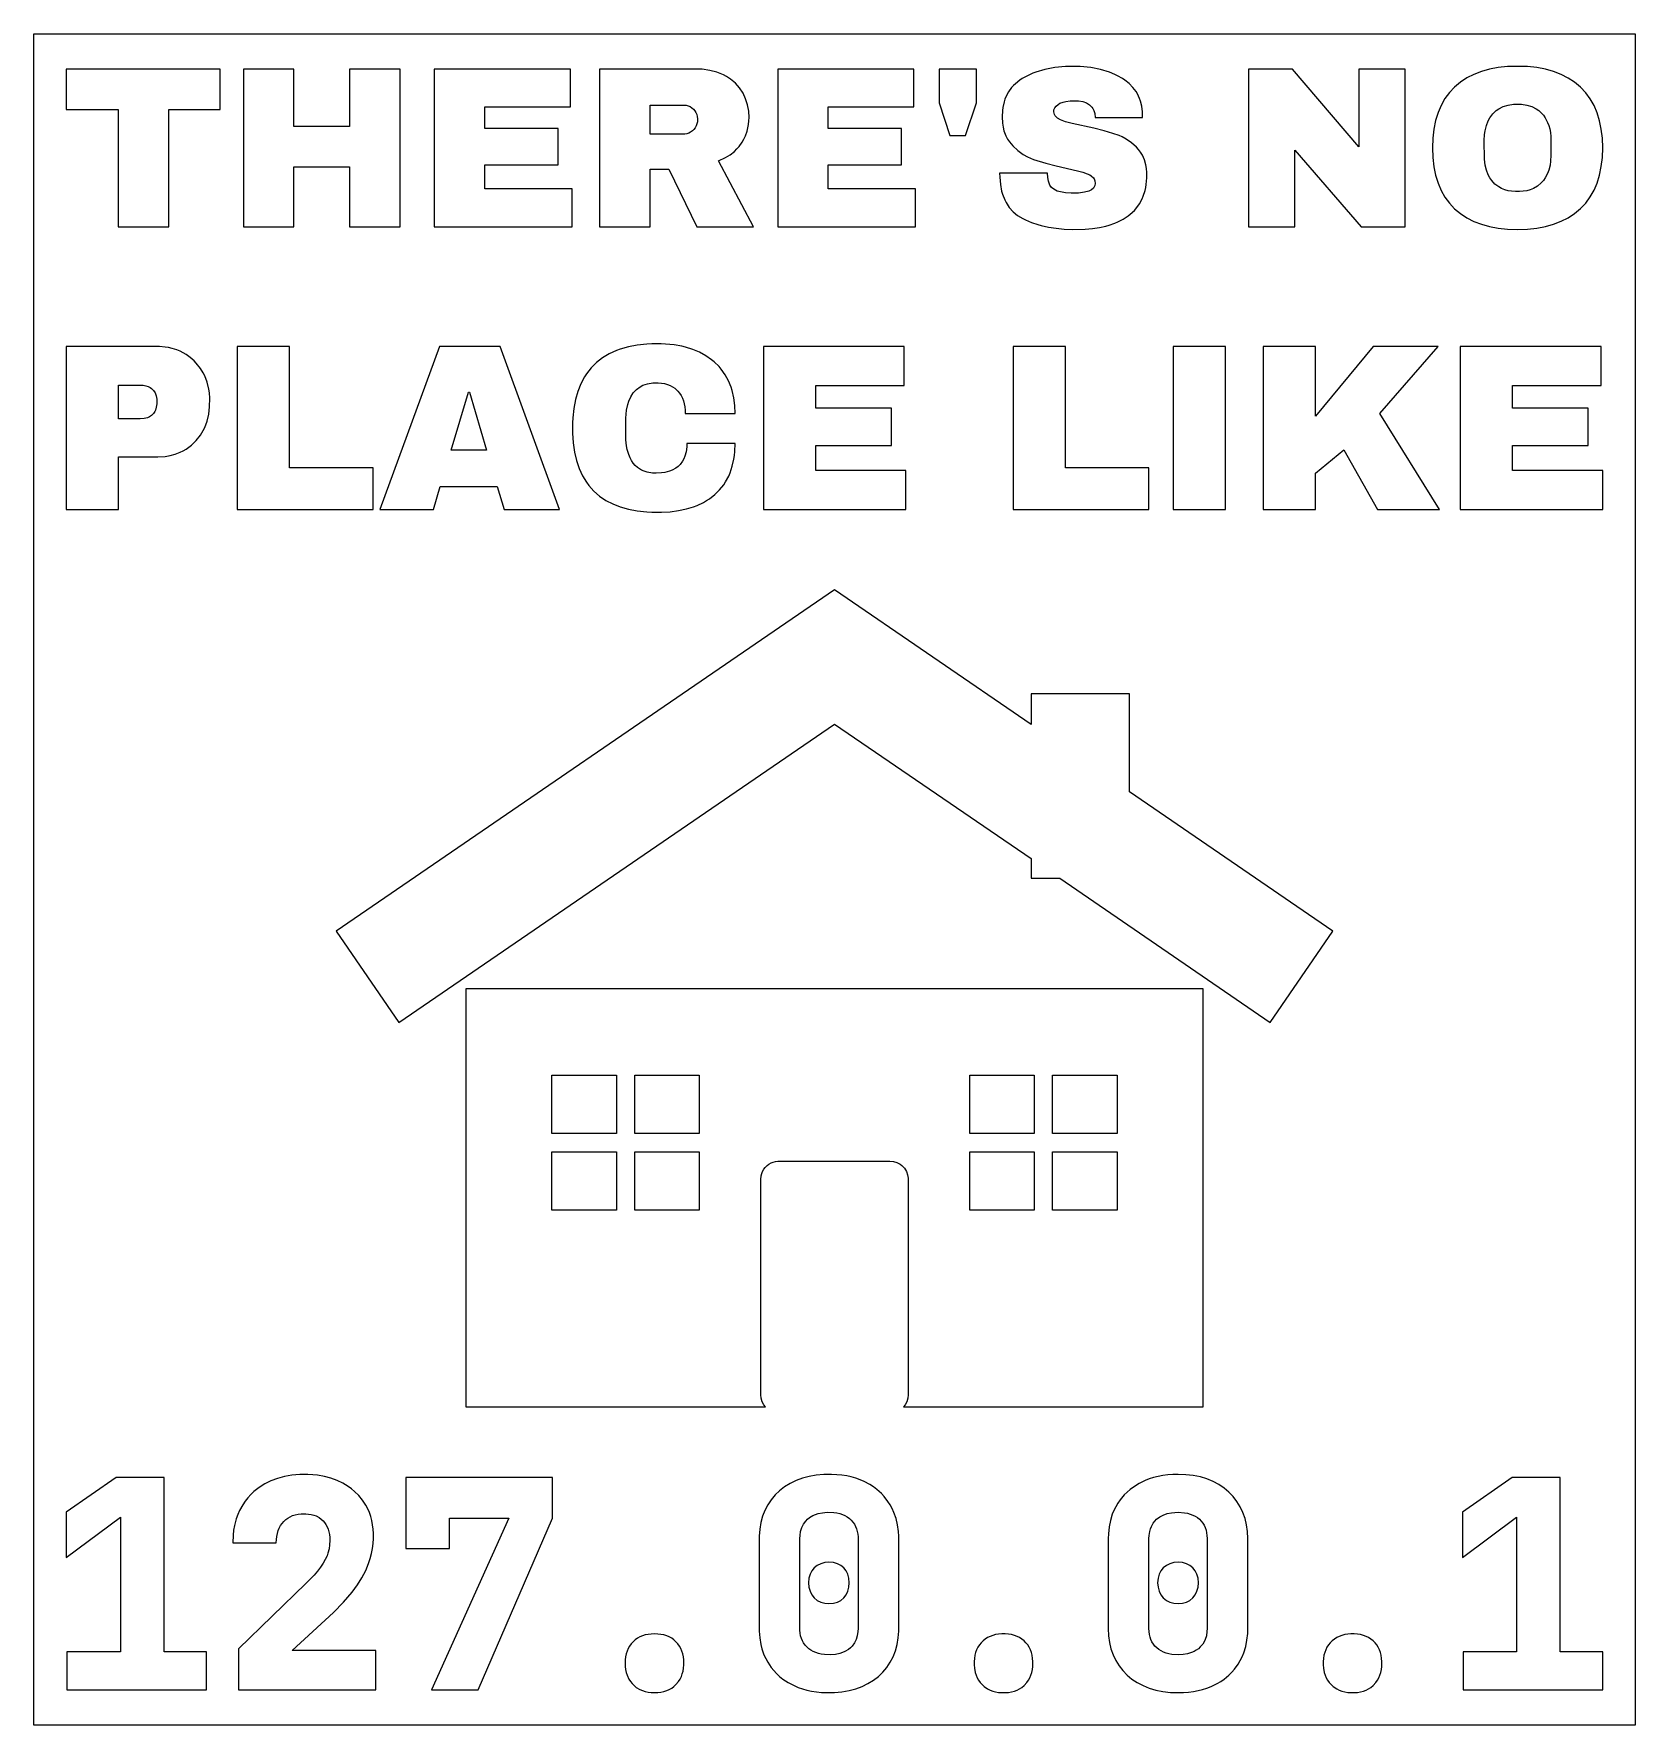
# Model space of a CAD drawing. Header units: millimetres. Extents: x 0 to 272, y 0 to 287.
import ezdxf

# ---------------------------------------------------------------- set-up
doc = ezdxf.new("R2010")
doc.units = ezdxf.units.MM

msp = doc.modelspace()

# ---------------------------------------------------------------- linework, layer by layer
at = {"layer": 'ENTGITTERRAHMEN'}
msp.add_lwpolyline([(0.5, 286.644), (271.5, 286.644), (271.5, 0.5), (0.5, 0.5)], close=True, dxfattribs=at)
at = {"layer": 'MOTIV'}
for points in [[(14.76, 273.857), (14.76, 254.012), (23.326, 254.012), (23.326, 273.857), (32.047, 273.857), (32.047, 280.679), (6, 280.679), (6, 273.857)], [(35.961, 280.679), (35.961, 254.012), (44.527, 254.012), (44.527, 264.129), (53.946, 264.129), (53.946, 254.012), (62.512, 254.012), (62.512, 280.679), (53.946, 280.679), (53.946, 270.95), (44.527, 270.95), (44.527, 280.679)], [(89.217, 270.601), (76.814, 270.601), (76.814, 274.284), (91.31, 274.284), (91.31, 280.679), (68.248, 280.679), (68.248, 254.012), (91.581, 254.012), (91.581, 260.408), (76.814, 260.408), (76.814, 264.477), (89.217, 264.477)], [(119.877, 267.604), (120.384, 268.331), (120.673, 268.84), (120.92, 269.363), (121.213, 270.175), (121.357, 270.735), (121.46, 271.309), (121.522, 271.897), (121.543, 272.501), (121.478, 273.585), (121.286, 274.628), (120.965, 275.629), (120.516, 276.59), (119.939, 277.481), (119.236, 278.276), (118.408, 278.973), (117.704, 279.433), (117.196, 279.708), (116.661, 279.95), (116.1, 280.157), (114.901, 280.467), (113.597, 280.64), (112.55, 280.679), (96.233, 280.679), (96.233, 254.012), (104.798, 254.012), (104.798, 263.741), (107.977, 263.741), (112.705, 254.012), (122.318, 254.012), (116.388, 265.175), (117.572, 265.706), (118.362, 266.189), (119.067, 266.747), (119.491, 267.159)], [(147.357, 270.601), (134.953, 270.601), (134.953, 274.284), (149.45, 274.284), (149.45, 280.679), (126.388, 280.679), (126.388, 254.012), (149.721, 254.012), (149.721, 260.408), (134.953, 260.408), (134.953, 264.477), (147.357, 264.477)], [(158.171, 269.439), (160.031, 274.981), (160.031, 280.679), (153.713, 280.679), (153.713, 274.981), (155.535, 269.439)], [(187.027, 276.874), (186.505, 277.579), (185.882, 278.223), (185.159, 278.803), (184.76, 279.07), (183.908, 279.556), (183.46, 279.775), (182.523, 280.164), (181.01, 280.626), (179.369, 280.942), (177.599, 281.112), (176.349, 281.144), (175.079, 281.112), (173.279, 280.942), (171.606, 280.626), (170.059, 280.164), (169.572, 279.978), (168.64, 279.556), (167.764, 279.07), (167.353, 278.802), (166.611, 278.212), (166.28, 277.889), (165.975, 277.549), (165.445, 276.815), (165.22, 276.42), (164.849, 275.577), (164.703, 275.129), (164.491, 274.178), (164.425, 273.676), (164.372, 272.617), (164.428, 271.541), (164.527, 270.873), (164.676, 270.243), (164.993, 269.371), (165.266, 268.838), (165.589, 268.344), (166.162, 267.674), (167.007, 266.895), (167.921, 266.239), (168.65, 265.828), (169.682, 265.388), (171.763, 264.738), (173.512, 264.287), (177.124, 263.471), (178.042, 263.216), (178.773, 262.968), (179.203, 262.779), (179.444, 262.635), (179.813, 262.302), (179.942, 262.113), (180.067, 261.8), (180.104, 261.321), (180.042, 260.957), (179.959, 260.744), (179.842, 260.553), (179.509, 260.24), (179.043, 260.02), (178.322, 259.836), (177.311, 259.705), (176.077, 259.674), (175.082, 259.737), (174.231, 259.886), (173.689, 260.053), (173.093, 260.349), (172.737, 260.651), (172.455, 261.046), (172.308, 261.362), (172.194, 261.72), (172.083, 262.334), (172.047, 263.043), (163.946, 263.043), (163.959, 262.392), (164.068, 261.165), (164.285, 260.039), (164.434, 259.513), (164.813, 258.537), (165.043, 258.087), (165.585, 257.262), (166.236, 256.538), (166.995, 255.914), (167.859, 255.387), (168.325, 255.15), (169.322, 254.724), (170.406, 254.365), (170.981, 254.209), (172.194, 253.948), (173.494, 253.752), (174.881, 253.621), (176.355, 253.555), (178.428, 253.583), (179.664, 253.69), (180.833, 253.869), (181.935, 254.119), (182.461, 254.271), (183.462, 254.628), (183.937, 254.833), (184.838, 255.298), (185.671, 255.834), (186.058, 256.129), (186.757, 256.777), (187.357, 257.502), (187.619, 257.892), (188.069, 258.731), (188.256, 259.179), (188.556, 260.132), (188.668, 260.638), (188.756, 261.162), (188.856, 262.268), (188.857, 263.194), (188.801, 263.855), (188.696, 264.48), (188.452, 265.349), (188.1, 266.137), (187.807, 266.617), (187.467, 267.06), (187.083, 267.468), (186.259, 268.197), (185.369, 268.811), (184.659, 269.198), (184.165, 269.42), (183.119, 269.791), (181.622, 270.229), (179.901, 270.656), (176.246, 271.456), (175.087, 271.781), (174.222, 272.101), (173.718, 272.403), (173.369, 272.774), (173.253, 272.985), (173.175, 273.213), (173.137, 273.457), (173.146, 273.766), (173.26, 274.106), (173.488, 274.416), (173.829, 274.697), (174.16, 274.887), (174.69, 275.092), (175.152, 275.204), (175.856, 275.299), (176.449, 275.328), (177.282, 275.303), (178.014, 275.182), (178.636, 274.964), (179.146, 274.649), (179.546, 274.251), (179.705, 274.033), (179.895, 273.683), (180.055, 273.174), (180.109, 272.462), (188.132, 272.462), (188.11, 273.428), (187.99, 274.383), (187.769, 275.276), (187.621, 275.699), (187.25, 276.498)], [(206.039, 254.012), (213.907, 254.012), (213.907, 266.958), (225.109, 254.012), (232.589, 254.012), (232.589, 280.679), (224.721, 280.679), (224.721, 267.539), (213.519, 280.679), (206.039, 280.679)], [(264.531, 274.519), (263.885, 275.652), (263.121, 276.685), (262.24, 277.617), (261.251, 278.444), (260.164, 279.16), (258.979, 279.766), (257.696, 280.262), (256.314, 280.648), (254.835, 280.924), (253.257, 281.089), (251.581, 281.144), (249.906, 281.089), (248.329, 280.925), (246.851, 280.651), (245.472, 280.267), (244.191, 279.774), (243.009, 279.171), (241.926, 278.458), (240.942, 277.636), (240.065, 276.708), (239.305, 275.678), (238.663, 274.545), (238.137, 273.31), (237.728, 271.972), (237.435, 270.532), (237.26, 268.99), (237.202, 267.346), (237.26, 265.701), (237.435, 264.159), (237.728, 262.719), (238.137, 261.381), (238.663, 260.146), (239.305, 259.013), (240.065, 257.983), (240.942, 257.055), (241.926, 256.233), (243.009, 255.52), (244.191, 254.917), (245.472, 254.424), (246.851, 254.04), (248.329, 253.766), (249.906, 253.602), (251.581, 253.547), (253.257, 253.602), (254.835, 253.768), (256.314, 254.043), (257.696, 254.429), (258.979, 254.925), (260.164, 255.531), (261.251, 256.248), (262.24, 257.074), (263.121, 258.006), (263.885, 259.039), (264.531, 260.172), (265.06, 261.406), (265.471, 262.74), (265.765, 264.175), (265.941, 265.71), (266, 267.346), (265.941, 268.981), (265.765, 270.517), (265.471, 271.951), (265.06, 273.285)], [(246.908, 272.416), (247.395, 273.082), (247.979, 273.648), (248.42, 273.961), (249.159, 274.332), (249.99, 274.586), (250.914, 274.723), (251.581, 274.749), (252.249, 274.723), (253.175, 274.586), (254.009, 274.332), (254.752, 273.961), (255.196, 273.648), (255.6, 273.284), (255.963, 272.869), (256.281, 272.416), (256.673, 271.668), (256.877, 271.125), (257.036, 270.544), (257.149, 269.928), (257.218, 269.275), (257.24, 268.586), (257.24, 266.105), (257.189, 265.085), (257.098, 264.45), (256.877, 263.567), (256.673, 263.023), (256.281, 262.275), (255.963, 261.822), (255.6, 261.407), (254.979, 260.88), (254.266, 260.47), (253.741, 260.261), (253.175, 260.105), (252.568, 260.001), (251.92, 259.949), (251.243, 259.949), (250.596, 260.001), (249.99, 260.105), (249.426, 260.261), (248.902, 260.47), (248.42, 260.73), (247.774, 261.219), (247.222, 261.822), (246.908, 262.275), (246.639, 262.764), (246.32, 263.567), (246.101, 264.45), (245.984, 265.416), (245.961, 268.586), (246.012, 269.606), (246.101, 270.241), (246.32, 271.125), (246.639, 271.927)], [(112.124, 273.896), (112.361, 273.622), (112.549, 273.324), (112.688, 273.001), (112.778, 272.653), (112.819, 272.281), (112.797, 271.771), (112.724, 271.413), (112.601, 271.079), (112.429, 270.767), (112.209, 270.479), (111.945, 270.22), (111.658, 270.01), (111.349, 269.85), (111.018, 269.741), (110.666, 269.682), (104.798, 269.671), (104.798, 274.594), (110.543, 274.591), (110.903, 274.55), (111.241, 274.46), (111.557, 274.321), (111.852, 274.133)], [(29.152, 229.304), (28.7, 230.047), (28.002, 230.941), (27.611, 231.346), (26.974, 231.903), (26.275, 232.398), (25.775, 232.692), (25.257, 232.95), (24.721, 233.172), (23.885, 233.435), (23.305, 233.564), (22.708, 233.657), (21.78, 233.726), (6, 233.73), (6, 206.172), (14.852, 206.172), (14.852, 215.065), (21.461, 215.065), (22.708, 215.138), (23.597, 215.291), (24.447, 215.526), (25.257, 215.845), (25.775, 216.103), (26.275, 216.397), (27.193, 217.073), (28.002, 217.861), (28.7, 218.761), (29.152, 219.511), (29.415, 220.039), (29.836, 221.14), (30.116, 222.302), (30.256, 223.524), (30.269, 224.996), (30.204, 225.928), (30.116, 226.53), (29.836, 227.687), (29.415, 228.781)], [(34.92, 206.172), (57.912, 206.172), (57.912, 213.222), (43.772, 213.222), (43.772, 233.73), (34.92, 233.73)], [(69.288, 210.058), (78.941, 210.058), (80.103, 206.172), (89.476, 206.172), (79.422, 233.73), (69.127, 233.73), (59.073, 206.172), (68.126, 206.172)], [(117.512, 228.975), (116.843, 229.905), (116.467, 230.34), (115.632, 231.147), (115.176, 231.518), (114.205, 232.188), (113.153, 232.763), (112.022, 233.242), (110.81, 233.625), (110.174, 233.78), (108.842, 234.02), (108.146, 234.103), (106.694, 234.199), (105.071, 234.197), (104.229, 234.155), (102.628, 233.986), (101.133, 233.704), (99.745, 233.31), (99.091, 233.07), (97.864, 232.507), (96.743, 231.831), (95.73, 231.043), (94.825, 230.142), (94.032, 229.133), (93.678, 228.588), (93.055, 227.418), (92.545, 226.14), (92.148, 224.754), (91.865, 223.261), (91.695, 221.66), (91.653, 220.819), (91.653, 219.084), (91.766, 217.429), (91.993, 215.882), (92.332, 214.442), (92.786, 213.11), (93.352, 211.886), (94.032, 210.77), (94.414, 210.252), (95.264, 209.297), (96.223, 208.452), (97.29, 207.719), (98.464, 207.1), (99.745, 206.593), (101.133, 206.199), (102.628, 205.917), (104.229, 205.748), (105.071, 205.706), (106.718, 205.703), (108.211, 205.797), (109.614, 205.985), (110.928, 206.267), (112.152, 206.642), (112.731, 206.865), (113.821, 207.381), (114.332, 207.675), (114.821, 207.992), (115.732, 208.696), (116.544, 209.488), (117.248, 210.363), (117.559, 210.832), (118.1, 211.83), (118.331, 212.361), (118.709, 213.484), (118.98, 214.689), (119.075, 215.323), (119.143, 215.977), (119.197, 217.348), (111.025, 217.348), (111.005, 216.764), (110.896, 215.951), (110.695, 215.215), (110.509, 214.766), (110.282, 214.351), (109.864, 213.792), (109.534, 213.462), (109.164, 213.173), (108.538, 212.817), (108.071, 212.631), (107.299, 212.43), (106.736, 212.347), (105.818, 212.301), (105.188, 212.327), (104.322, 212.467), (103.797, 212.627), (103.314, 212.839), (102.668, 213.258), (102.289, 213.604), (101.953, 214.003), (101.657, 214.448), (101.401, 214.933), (101.184, 215.457), (100.933, 216.317), (100.814, 216.94), (100.711, 217.948), (100.696, 221.603), (100.735, 222.313), (100.814, 222.982), (101.007, 223.907), (101.184, 224.472), (101.524, 225.242), (101.953, 225.92), (102.476, 226.491), (103.099, 226.945), (103.57, 227.181), (104.36, 227.438), (105.25, 227.576), (106.185, 227.596), (106.732, 227.553), (107.247, 227.465), (107.728, 227.334), (108.176, 227.158), (108.591, 226.939), (108.973, 226.676), (109.483, 226.2), (109.779, 225.834), (110.035, 225.436), (110.252, 225.008), (110.43, 224.548), (110.568, 224.056), (110.666, 223.534), (110.725, 222.98), (110.745, 222.395), (119.197, 222.395), (119.141, 223.776), (118.974, 225.075), (118.695, 226.292), (118.514, 226.869), (118.069, 227.963)], [(145.633, 223.316), (132.816, 223.316), (132.816, 227.121), (147.796, 227.121), (147.796, 233.73), (123.963, 233.73), (123.963, 206.172), (148.077, 206.172), (148.077, 212.781), (132.816, 212.781), (132.816, 216.987), (145.633, 216.987)], [(166.222, 206.172), (189.214, 206.172), (189.214, 213.222), (175.074, 213.222), (175.074, 233.73), (166.222, 233.73)], [(193.339, 233.73), (193.339, 206.172), (202.192, 206.172), (202.192, 233.73)], [(217.373, 212.341), (222.179, 216.266), (227.907, 206.172), (238.362, 206.172), (228.268, 222.395), (238.161, 233.73), (227.186, 233.73), (217.373, 221.954), (217.373, 233.73), (208.52, 233.73), (208.52, 206.172), (217.373, 206.172)], [(263.557, 216.987), (263.557, 223.316), (250.739, 223.316), (250.739, 227.121), (265.72, 227.121), (265.72, 233.73), (241.887, 233.73), (241.887, 206.172), (266, 206.172), (266, 212.781), (250.739, 212.781), (250.739, 216.987)], [(20.206, 226.807), (20.414, 226.665), (20.765, 226.316), (21.027, 225.893), (21.203, 225.397), (21.29, 224.829), (21.298, 224.044), (21.233, 223.472), (21.079, 222.965), (20.97, 222.736), (20.765, 222.423), (20.414, 222.065), (20.094, 221.854), (19.724, 221.694), (19.154, 221.559), (18.497, 221.513), (14.852, 221.513), (14.852, 227.201), (18.497, 227.201), (18.998, 227.177), (19.45, 227.103), (19.853, 226.98)], [(74.214, 226.04), (77.098, 216.226), (71.13, 216.226), (74.054, 226.04)], [(185.92, 158.398), (185.92, 174.972), (169.28, 174.972), (169.28, 169.783), (136, 192.553), (51.675, 134.857), (62.245, 119.407), (136, 169.871), (169.28, 147.1), (169.28, 143.772), (174.144, 143.772), (209.755, 119.407), (220.325, 134.857)], [(123.686, 93.815), (123.842, 94.192), (124.046, 94.546), (124.294, 94.869), (124.583, 95.158), (124.907, 95.406), (125.26, 95.61), (125.637, 95.767), (126.031, 95.872), (126.436, 95.926), (145.36, 95.932), (145.969, 95.872), (146.554, 95.695), (147.093, 95.406), (147.417, 95.158), (147.835, 94.712), (148.158, 94.192), (148.374, 93.62), (148.473, 93.016), (148.48, 56.412), (148.42, 55.804), (148.243, 55.218), (147.954, 54.679), (147.684, 54.332), (198.4, 54.332), (198.4, 125.052), (73.6, 125.052), (73.6, 54.332), (124.316, 54.332), (124.046, 54.679), (123.757, 55.218), (123.58, 55.804), (123.52, 56.412), (123.52, 92.812), (123.58, 93.421)], [(99.08, 100.612), (88.16, 100.612), (88.16, 110.492), (99.08, 110.492)], [(102.2, 110.492), (113.12, 110.492), (113.12, 100.612), (102.2, 100.612)], [(158.88, 100.612), (158.88, 110.492), (169.8, 110.492), (169.8, 100.612)], [(172.92, 100.612), (172.92, 110.492), (183.84, 110.492), (183.84, 100.612)], [(99.08, 97.492), (99.08, 87.612), (88.16, 87.612), (88.16, 97.492)], [(102.2, 97.492), (113.12, 97.492), (113.12, 87.612), (102.2, 87.612)], [(169.8, 97.492), (169.8, 87.612), (158.88, 87.612), (158.88, 97.492)], [(172.92, 97.492), (183.84, 97.492), (183.84, 87.612), (172.92, 87.612)], [(6, 28.889), (15.156, 35.682), (15.156, 12.891), (6.098, 12.891), (6.098, 6.492), (29.726, 6.492), (29.726, 12.891), (22.539, 12.891), (22.539, 42.426), (14.417, 42.426), (6, 36.519)], [(54.354, 22.981), (55.267, 24.219), (56.034, 25.436), (56.661, 26.642), (57.166, 27.866), (57.435, 28.693), (57.651, 29.53), (57.812, 30.376), (57.92, 31.231), (57.974, 32.096), (57.975, 32.922), (57.929, 33.684), (57.839, 34.419), (57.702, 35.128), (57.521, 35.811), (57.294, 36.468), (57.022, 37.098), (56.704, 37.703), (56.147, 38.558), (55.51, 39.343), (54.793, 40.057), (54.271, 40.493), (53.713, 40.898), (52.81, 41.446), (51.832, 41.919), (50.788, 42.301), (49.68, 42.592), (48.508, 42.79), (47.691, 42.872), (46.846, 42.913), (45.493, 42.896), (44.171, 42.778), (42.918, 42.561), (41.734, 42.243), (40.62, 41.825), (39.576, 41.307), (38.615, 40.704), (37.743, 40.02), (37.211, 39.518), (36.718, 38.981), (36.264, 38.407), (35.85, 37.797), (35.305, 36.818), (35, 36.126), (34.742, 35.405), (34.443, 34.268), (34.303, 33.472), (34.209, 32.646), (34.156, 31.35), (41.54, 31.35), (41.559, 31.913), (41.618, 32.444), (41.716, 32.943), (41.853, 33.411), (42.03, 33.848), (42.246, 34.253), (42.501, 34.626), (42.795, 34.968), (43.124, 35.274), (43.482, 35.539), (43.871, 35.763), (44.29, 35.947), (44.739, 36.089), (45.218, 36.191), (45.726, 36.252), (46.514, 36.268), (47.442, 36.157), (47.866, 36.047), (48.263, 35.899), (48.808, 35.608), (49.137, 35.368), (49.44, 35.091), (49.711, 34.781), (49.946, 34.439), (50.145, 34.067), (50.308, 33.664), (50.434, 33.23), (50.524, 32.765), (50.579, 32.27), (50.597, 31.744), (50.561, 31.016), (50.455, 30.309), (50.277, 29.622), (50.12, 29.176), (49.824, 28.524), (49.458, 27.891), (49.02, 27.246), (48.512, 26.581), (47.932, 25.894), (46.56, 24.459), (35.14, 13.433), (35.14, 6.492), (58.374, 6.492), (58.374, 13.137), (44.247, 13.137), (51.21, 19.578), (52.911, 21.298), (53.665, 22.144)], [(70.828, 35.534), (80.869, 35.534), (67.825, 6.492), (75.701, 6.492), (88.302, 35.534), (88.302, 42.426), (63.444, 42.426), (63.444, 30.366), (70.828, 30.366)], [(140.667, 7.036), (141.665, 7.527), (142.584, 8.098), (143.419, 8.745), (144.171, 9.469), (144.84, 10.268), (145.426, 11.144), (145.92, 12.086), (146.311, 13.086), (146.601, 14.142), (146.788, 15.256), (146.873, 16.426), (146.873, 32.492), (146.827, 33.278), (146.674, 34.411), (146.419, 35.486), (146.062, 36.505), (145.767, 37.152), (145.426, 37.774), (145.045, 38.366), (144.403, 39.191), (143.93, 39.699), (143.15, 40.397), (142.584, 40.82), (141.981, 41.209), (141.008, 41.728), (140.318, 42.024), (139.596, 42.278), (138.843, 42.49), (138.059, 42.659), (137.243, 42.786), (136.395, 42.87), (135.516, 42.913), (134.181, 42.897), (132.91, 42.786), (131.705, 42.579), (130.566, 42.278), (129.492, 41.881), (128.486, 41.391), (127.56, 40.82), (126.718, 40.172), (125.962, 39.449), (125.29, 38.65), (124.703, 37.774), (124.21, 36.832), (123.818, 35.832), (123.529, 34.776), (123.342, 33.662), (123.257, 32.492), (123.257, 16.426), (123.342, 15.256), (123.529, 14.142), (123.71, 13.431), (124.068, 12.413), (124.363, 11.766), (124.703, 11.144), (125.29, 10.268), (125.728, 9.727), (126.205, 9.219), (126.718, 8.745), (127.27, 8.305), (128.168, 7.709), (129.149, 7.19), (129.845, 6.894), (130.571, 6.64), (131.328, 6.428), (132.115, 6.259), (132.934, 6.132), (133.783, 6.048), (134.662, 6.005), (135.997, 6.021), (137.266, 6.132), (138.467, 6.338), (139.601, 6.64)], [(198.299, 6.529), (199.033, 6.761), (199.736, 7.036), (200.734, 7.527), (201.355, 7.899), (201.94, 8.305), (202.747, 8.978), (203.24, 9.469), (203.695, 9.993), (204.309, 10.844), (204.671, 11.452), (204.988, 12.086), (205.261, 12.746), (205.584, 13.784), (205.805, 14.878), (205.924, 16.03), (205.947, 16.829), (205.947, 32.089), (205.896, 33.278), (205.743, 34.411), (205.488, 35.486), (205.13, 36.505), (204.671, 37.466), (204.113, 38.366), (203.472, 39.191), (202.747, 39.94), (201.94, 40.612), (201.049, 41.209), (200.076, 41.728), (199.03, 42.156), (197.912, 42.49), (196.723, 42.727), (195.464, 42.87), (194.133, 42.918), (193.25, 42.897), (192.395, 42.833), (191.57, 42.727), (190.774, 42.579), (190.007, 42.389), (189.269, 42.156), (188.561, 41.881), (187.554, 41.391), (186.927, 41.018), (186.058, 40.397), (185.525, 39.94), (185.03, 39.449), (184.359, 38.65), (183.958, 38.074), (183.596, 37.466), (183.278, 36.832), (183.006, 36.172), (182.683, 35.134), (182.461, 34.04), (182.342, 32.888), (182.32, 32.089), (182.32, 16.829), (182.371, 15.639), (182.524, 14.507), (182.779, 13.431), (183.136, 12.413), (183.596, 11.452), (184.154, 10.552), (184.797, 9.727), (185.525, 8.978), (186.338, 8.305), (187.236, 7.709), (188.218, 7.19), (189.272, 6.761), (190.396, 6.428), (191.589, 6.19), (192.851, 6.048), (194.183, 6), (195.066, 6.021), (195.919, 6.085), (196.743, 6.19), (197.536, 6.338)], [(242.274, 36.519), (242.274, 28.889), (251.43, 35.682), (251.43, 12.891), (242.373, 12.891), (242.373, 6.492), (266, 6.492), (266, 12.891), (258.813, 12.891), (258.813, 42.426), (250.691, 42.426)], [(132.398, 12.957), (132.004, 13.179), (131.641, 13.437), (131.31, 13.732), (131.02, 14.055), (130.771, 14.405), (130.563, 14.784), (130.397, 15.19), (130.272, 15.624), (130.189, 16.085), (130.148, 16.574), (130.142, 32.089), (130.163, 32.592), (130.27, 33.294), (130.468, 33.934), (130.759, 34.512), (131.141, 35.028), (131.447, 35.337), (131.789, 35.614), (132.361, 35.96), (132.781, 36.145), (133.234, 36.293), (133.971, 36.445), (134.78, 36.514), (135.897, 36.477), (136.412, 36.403), (136.896, 36.293), (137.348, 36.145), (137.769, 35.96), (138.158, 35.739), (138.516, 35.48), (138.841, 35.186), (139.126, 34.863), (139.371, 34.512), (139.574, 34.134), (139.737, 33.728), (139.86, 33.294), (139.941, 32.833), (139.982, 32.344), (139.987, 16.829), (139.967, 16.326), (139.86, 15.624), (139.661, 14.983), (139.371, 14.405), (138.988, 13.89), (138.683, 13.58), (138.342, 13.304), (137.774, 12.957), (137.358, 12.773), (136.912, 12.625), (136.186, 12.473), (135.393, 12.404), (134.281, 12.441), (133.764, 12.514), (133.278, 12.625), (132.823, 12.773)], [(191.266, 13.064), (190.888, 13.304), (190.54, 13.58), (190.228, 13.89), (189.958, 14.227), (189.73, 14.591), (189.543, 14.983), (189.398, 15.403), (189.294, 15.851), (189.232, 16.326), (189.211, 16.829), (189.211, 32.089), (189.231, 32.592), (189.338, 33.294), (189.461, 33.728), (189.624, 34.134), (189.945, 34.691), (190.21, 35.028), (190.515, 35.337), (191.04, 35.739), (191.636, 36.057), (192.302, 36.293), (193.04, 36.445), (194.133, 36.519), (195.227, 36.445), (195.727, 36.353), (196.195, 36.223), (196.631, 36.057), (197.036, 35.854), (197.409, 35.614), (197.751, 35.337), (198.057, 35.028), (198.322, 34.691), (198.546, 34.327), (198.73, 33.934), (198.872, 33.515), (198.974, 33.067), (199.035, 32.592), (199.056, 32.089), (199.056, 16.829), (199.035, 16.326), (198.928, 15.624), (198.73, 14.983), (198.546, 14.591), (198.322, 14.227), (197.909, 13.732), (197.584, 13.437), (197.228, 13.179), (196.842, 12.957), (196.426, 12.773), (195.746, 12.565), (194.998, 12.441), (194.183, 12.399), (193.087, 12.473), (192.586, 12.565), (192.115, 12.694), (191.675, 12.861)], [(137.984, 22.576), (138.277, 23.179), (138.452, 23.856), (138.51, 24.607), (138.452, 25.354), (138.277, 26.022), (137.984, 26.609), (137.575, 27.117), (137.068, 27.526), (136.48, 27.818), (135.812, 27.994), (135.065, 28.052), (134.337, 27.994), (133.68, 27.818), (133.094, 27.526), (132.579, 27.117), (132.159, 26.609), (131.859, 26.022), (131.679, 25.354), (131.619, 24.607), (131.679, 23.856), (131.859, 23.179), (132.159, 22.576), (132.579, 22.047), (133.094, 21.616), (133.68, 21.309), (134.337, 21.124), (135.065, 21.062), (135.812, 21.124), (136.48, 21.309), (137.068, 21.616), (137.575, 22.047)], [(197.053, 22.576), (197.345, 23.179), (197.52, 23.856), (197.579, 24.607), (197.52, 25.354), (197.345, 26.022), (197.053, 26.609), (196.644, 27.117), (196.136, 27.526), (195.548, 27.818), (194.881, 27.994), (194.133, 28.052), (193.406, 27.994), (192.749, 27.818), (192.163, 27.526), (191.647, 27.117), (191.228, 26.609), (190.928, 26.022), (190.748, 25.354), (190.688, 24.607), (190.748, 23.856), (190.928, 23.179), (191.228, 22.576), (191.647, 22.047), (192.163, 21.616), (192.749, 21.309), (193.406, 21.124), (194.133, 21.062), (194.881, 21.124), (195.548, 21.309), (196.136, 21.616), (196.644, 22.047)], [(108.447, 6.761), (108.825, 7.036), (109.173, 7.354), (109.625, 7.893), (109.874, 8.289), (110.082, 8.712), (110.248, 9.165), (110.372, 9.645), (110.455, 10.155), (110.497, 10.692), (110.481, 11.535), (110.419, 12.067), (110.315, 12.568), (110.17, 13.039), (109.983, 13.479), (109.754, 13.888), (109.485, 14.267), (109.173, 14.614), (108.825, 14.926), (108.447, 15.196), (108.038, 15.424), (107.598, 15.611), (107.127, 15.756), (106.626, 15.86), (106.093, 15.922), (105.53, 15.943), (104.979, 15.922), (104.455, 15.86), (103.96, 15.756), (103.494, 15.611), (103.056, 15.424), (102.646, 15.196), (102.265, 14.926), (101.913, 14.614), (101.595, 14.267), (101.32, 13.888), (101.088, 13.479), (100.897, 13.039), (100.749, 12.568), (100.643, 12.067), (100.58, 11.535), (100.559, 10.972), (100.58, 10.42), (100.643, 9.896), (100.749, 9.401), (100.897, 8.935), (101.199, 8.289), (101.453, 7.893), (101.749, 7.526), (102.085, 7.19), (102.452, 6.894), (103.056, 6.529), (103.494, 6.338), (103.96, 6.19), (104.455, 6.085), (104.979, 6.021), (105.53, 6), (106.093, 6.021), (106.626, 6.085), (107.127, 6.19), (107.598, 6.338), (108.038, 6.529)], [(167.315, 6.64), (167.709, 6.894), (168.072, 7.19), (168.553, 7.706), (168.823, 8.087), (169.051, 8.497), (169.238, 8.935), (169.384, 9.401), (169.488, 9.896), (169.55, 10.42), (169.565, 11.257), (169.524, 11.805), (169.441, 12.321), (169.316, 12.807), (169.15, 13.263), (168.942, 13.687), (168.693, 14.081), (168.403, 14.444), (168.072, 14.775), (167.709, 15.066), (167.315, 15.315), (166.89, 15.523), (166.435, 15.689), (165.949, 15.813), (165.432, 15.896), (164.884, 15.938), (164.32, 15.938), (163.782, 15.896), (163.273, 15.813), (162.792, 15.689), (162.34, 15.523), (161.916, 15.315), (161.521, 15.066), (161.154, 14.775), (160.817, 14.444), (160.521, 14.081), (160.267, 13.687), (160.056, 13.263), (159.887, 12.807), (159.76, 12.321), (159.675, 11.805), (159.633, 11.257), (159.633, 10.692), (159.675, 10.155), (159.818, 9.401), (159.966, 8.935), (160.156, 8.497), (160.389, 8.087), (160.664, 7.706), (160.981, 7.354), (161.334, 7.036), (161.916, 6.64), (162.34, 6.428), (162.792, 6.259), (163.273, 6.132), (163.782, 6.048), (164.32, 6.005), (164.884, 6.005), (165.432, 6.048), (165.949, 6.132), (166.435, 6.259), (166.89, 6.428)], [(226.383, 6.64), (226.777, 6.894), (227.14, 7.19), (227.622, 7.706), (227.892, 8.087), (228.12, 8.497), (228.307, 8.935), (228.452, 9.401), (228.556, 9.896), (228.618, 10.42), (228.634, 11.257), (228.592, 11.805), (228.509, 12.321), (228.385, 12.807), (228.219, 13.263), (228.011, 13.687), (227.762, 14.081), (227.471, 14.444), (227.14, 14.775), (226.777, 15.066), (226.383, 15.315), (225.959, 15.523), (225.503, 15.689), (225.017, 15.813), (224.501, 15.896), (223.953, 15.938), (223.388, 15.938), (222.85, 15.896), (222.341, 15.813), (221.861, 15.689), (221.408, 15.523), (220.985, 15.315), (220.589, 15.066), (220.222, 14.775), (219.886, 14.444), (219.59, 14.081), (219.336, 13.687), (219.124, 13.263), (218.955, 12.807), (218.828, 12.321), (218.744, 11.805), (218.701, 11.257), (218.701, 10.692), (218.744, 10.155), (218.886, 9.401), (219.034, 8.935), (219.225, 8.497), (219.457, 8.087), (219.732, 7.706), (220.05, 7.354), (220.402, 7.036), (220.985, 6.64), (221.408, 6.428), (221.861, 6.259), (222.341, 6.132), (222.85, 6.048), (223.388, 6.005), (223.953, 6.005), (224.501, 6.048), (225.017, 6.132), (225.503, 6.259), (225.959, 6.428)]]:
    msp.add_lwpolyline(points, close=True, dxfattribs=at)

doc.saveas('drawing.dxf')
